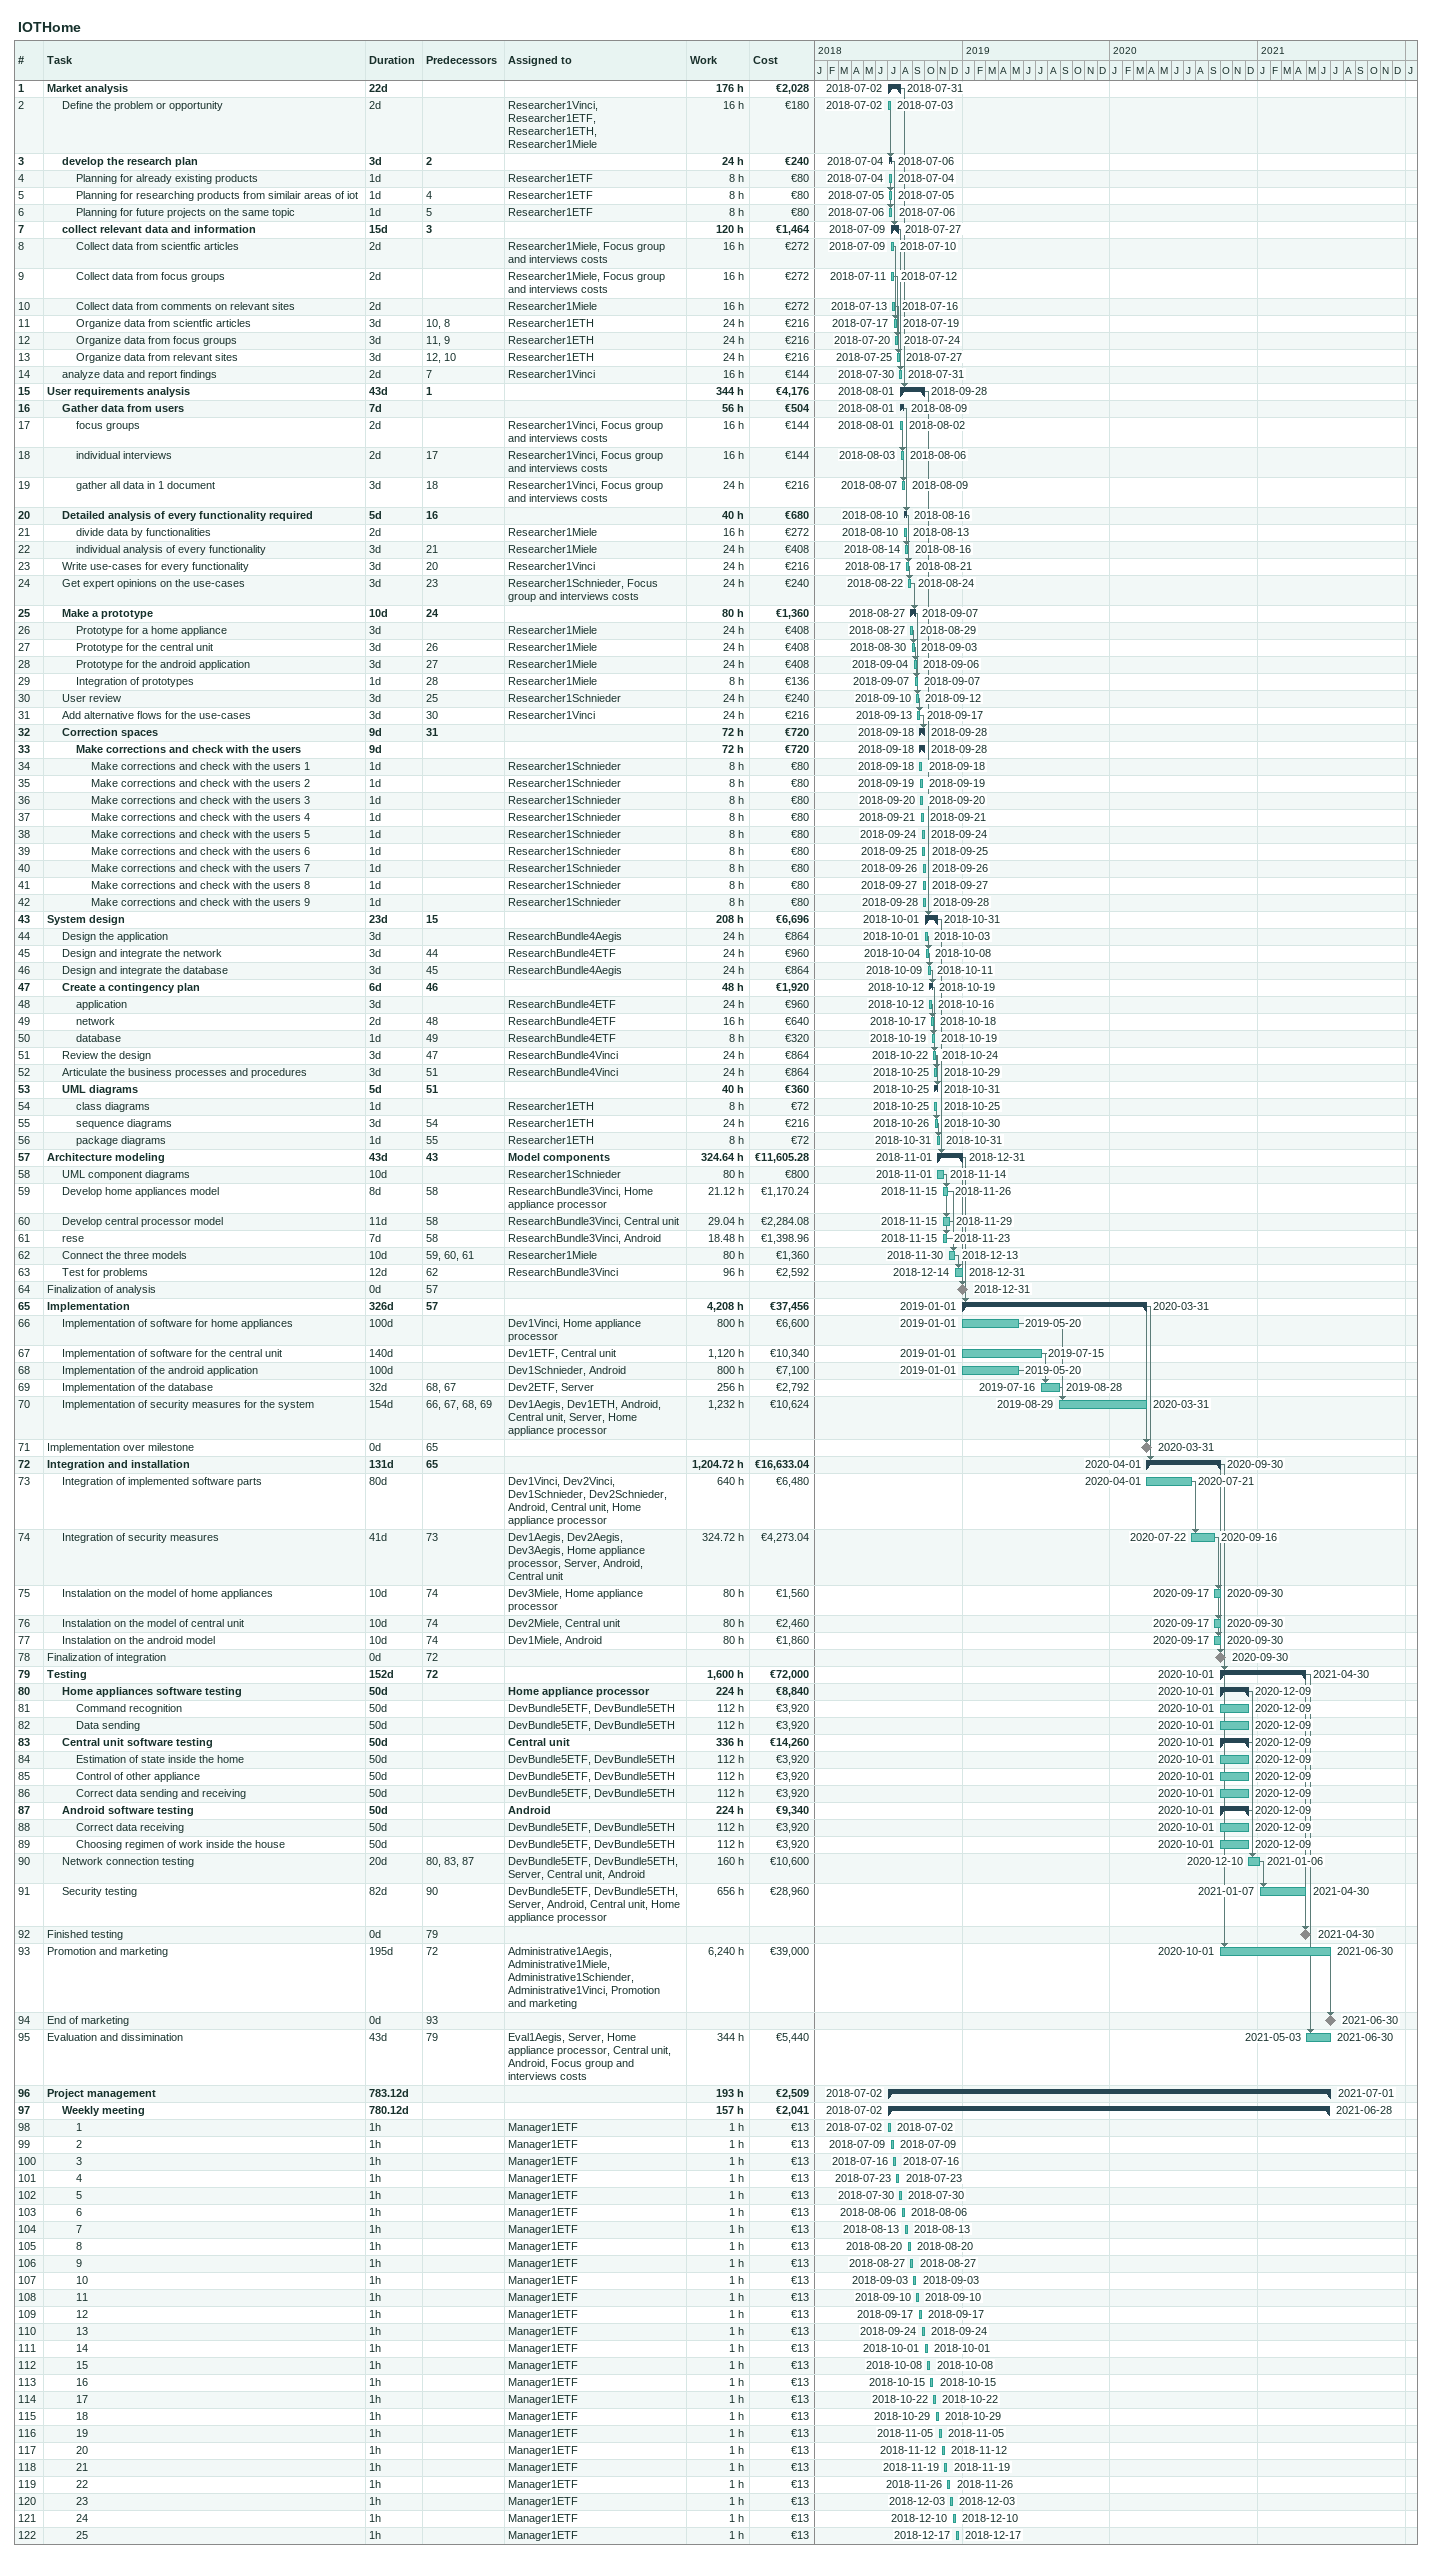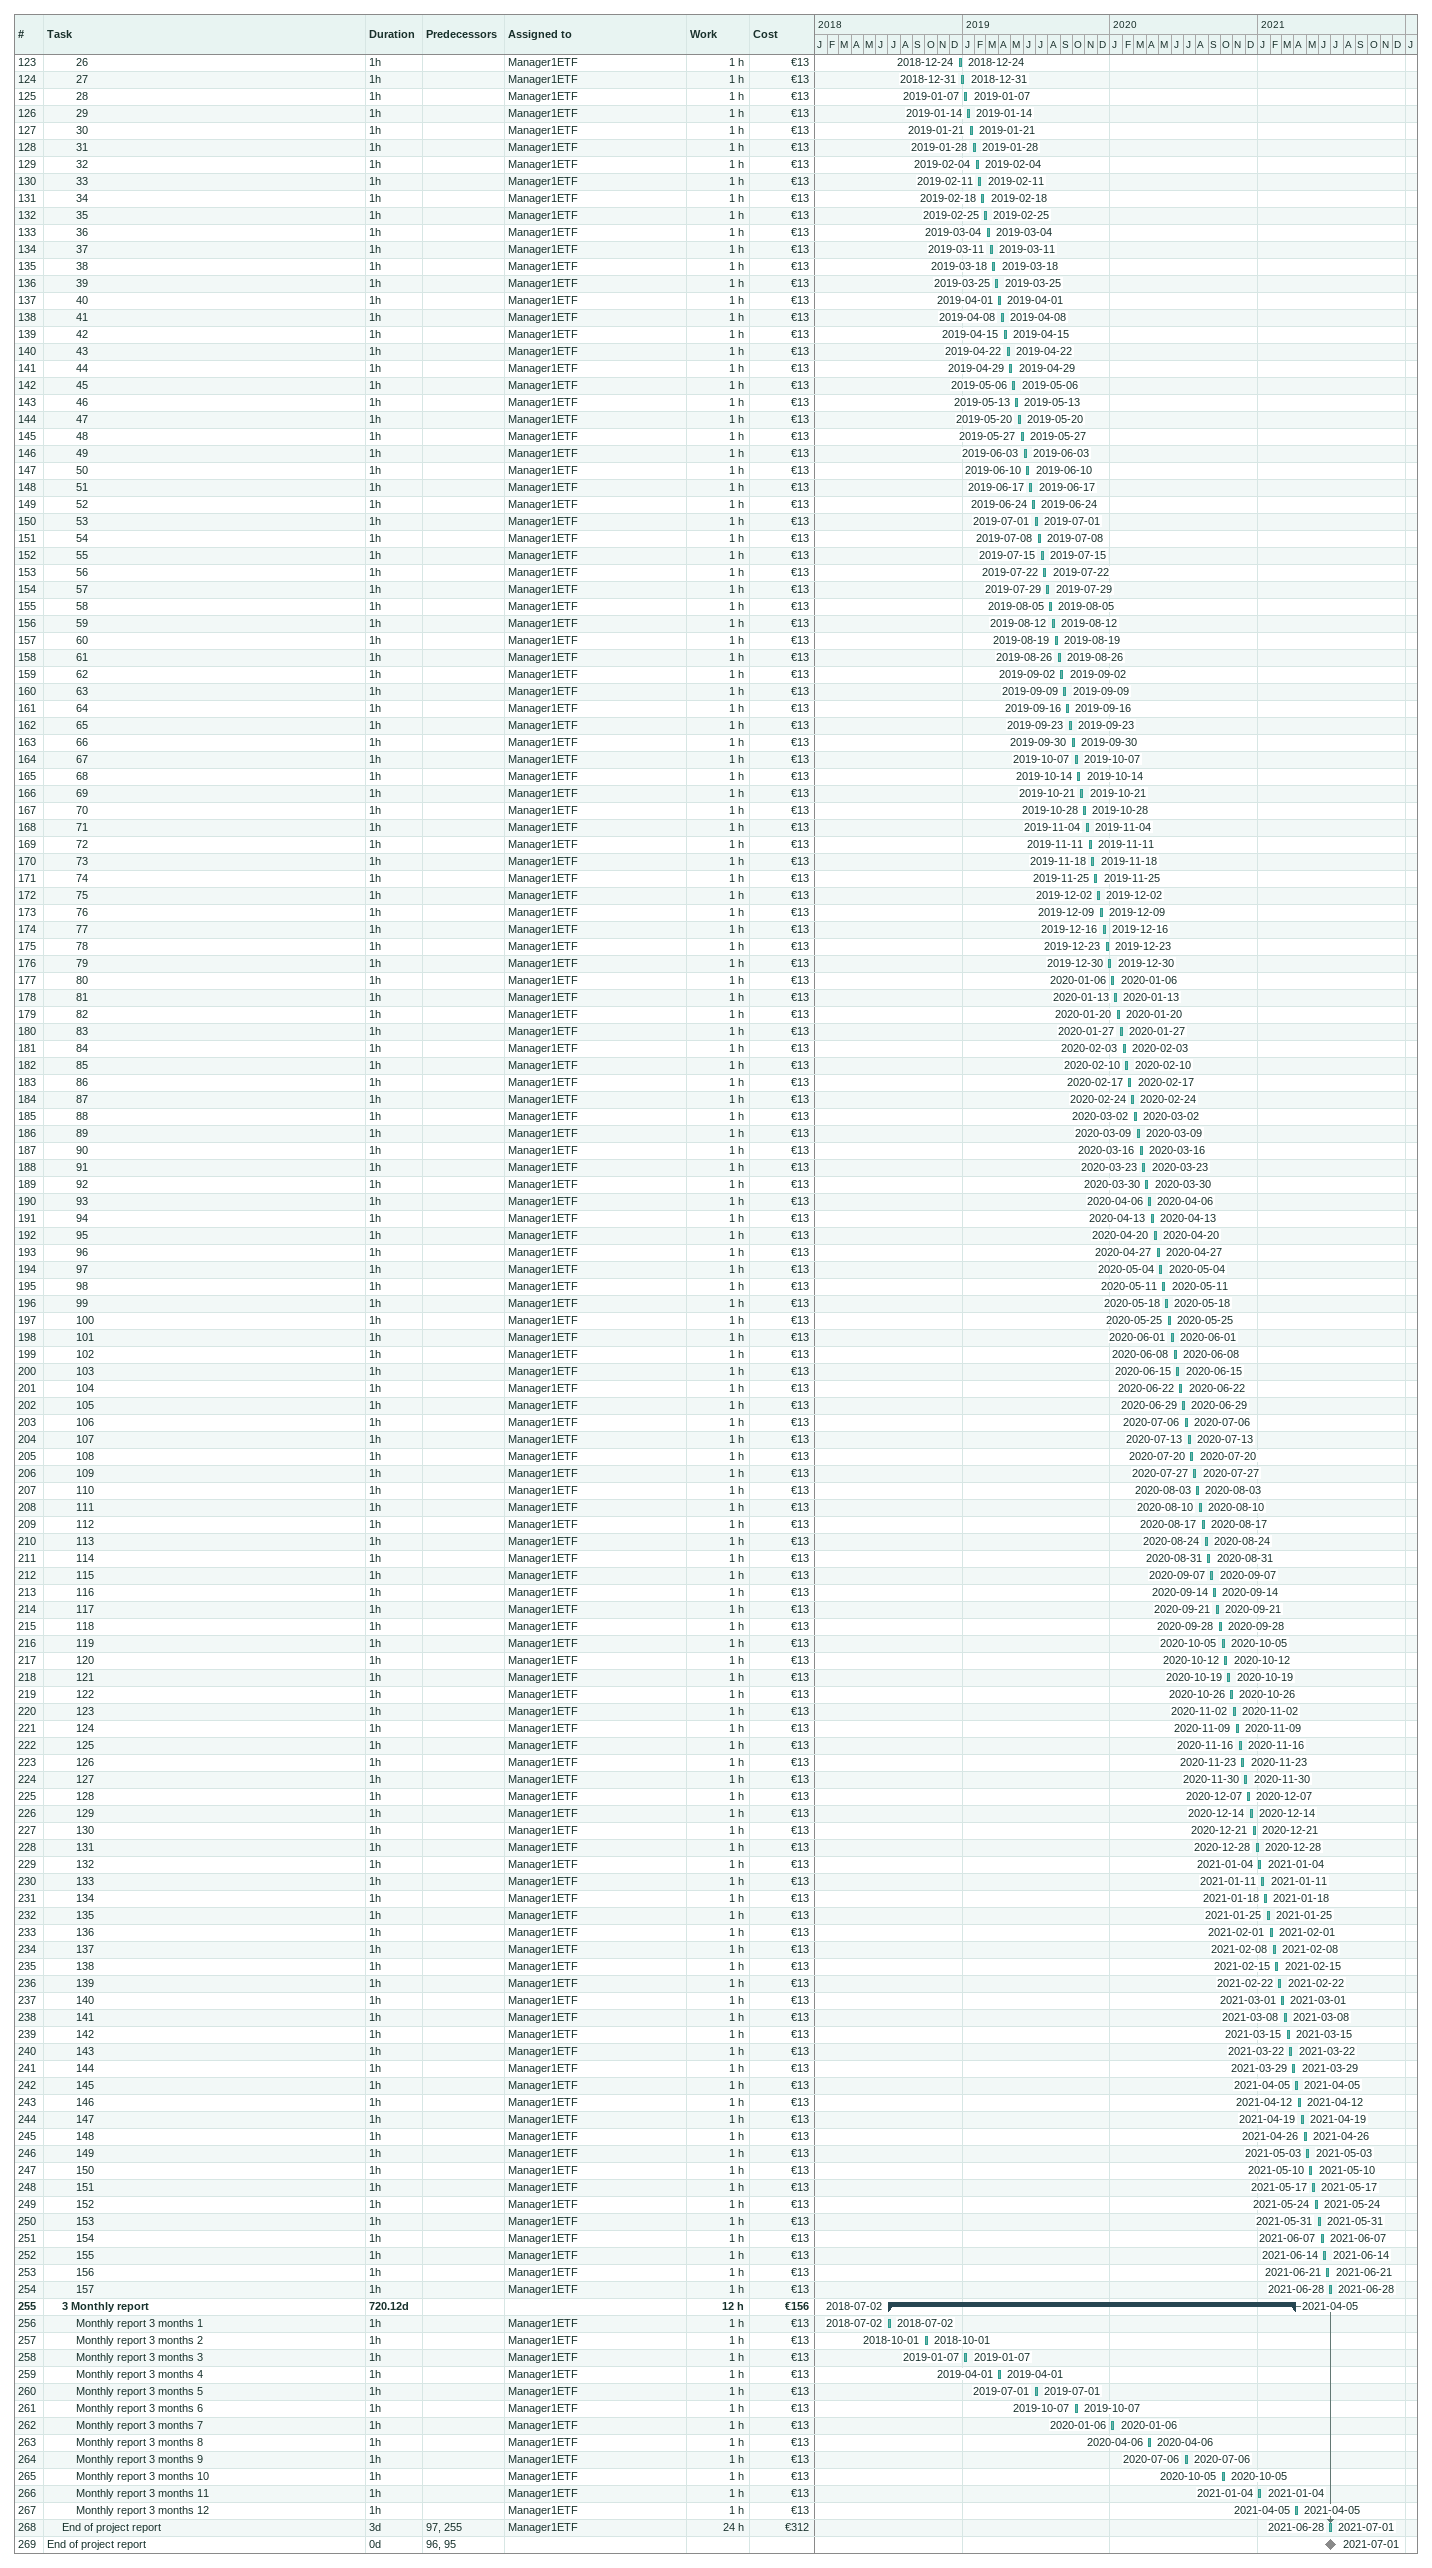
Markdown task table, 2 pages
IOTHome

| ID | Level | Task | Duration | Start | Finish | Predecessors | Resources | Work (h) | Cost (€) |
|---|---|---|---|---|---|---|---|---|---|
| 1 | 1 | **Market analysis** | 22d | 2018-07-02 | 2018-07-31 |  |  | 176 | 2028 |
| 2 | 2 | Define the problem or opportunity | 2d | 2018-07-02 | 2018-07-03 |  | Researcher1Vinci, Researcher1ETF, Researcher1ETH, Researcher1Miele | 16 | 180 |
| 3 | 2 | **develop the research plan** | 3d | 2018-07-04 | 2018-07-06 | 2 |  | 24 | 240 |
| 4 | 3 | Planning for already existing products | 1d | 2018-07-04 | 2018-07-04 |  | Researcher1ETF | 8 | 80 |
| 5 | 3 | Planning for researching products from similair areas of iot | 1d | 2018-07-05 | 2018-07-05 | 4 | Researcher1ETF | 8 | 80 |
| 6 | 3 | Planning for future projects on the same topic | 1d | 2018-07-06 | 2018-07-06 | 5 | Researcher1ETF | 8 | 80 |
| 7 | 2 | **collect relevant data and information** | 15d | 2018-07-09 | 2018-07-27 | 3 |  | 120 | 1464 |
| 8 | 3 | Collect data from scientfic articles | 2d | 2018-07-09 | 2018-07-10 |  | Researcher1Miele, Focus group and interviews costs | 16 | 272 |
| 9 | 3 | Collect data from focus groups | 2d | 2018-07-11 | 2018-07-12 |  | Researcher1Miele, Focus group and interviews costs | 16 | 272 |
| 10 | 3 | Collect data from comments on relevant sites | 2d | 2018-07-13 | 2018-07-16 |  | Researcher1Miele | 16 | 272 |
| 11 | 3 | Organize data from scientfic articles | 3d | 2018-07-17 | 2018-07-19 | 10, 8 | Researcher1ETH | 24 | 216 |
| 12 | 3 | Organize data from focus groups | 3d | 2018-07-20 | 2018-07-24 | 11, 9 | Researcher1ETH | 24 | 216 |
| 13 | 3 | Organize data from relevant sites | 3d | 2018-07-25 | 2018-07-27 | 12, 10 | Researcher1ETH | 24 | 216 |
| 14 | 2 | analyze data and report findings | 2d | 2018-07-30 | 2018-07-31 | 7 | Researcher1Vinci | 16 | 144 |
| 15 | 1 | **User requirements analysis** | 43d | 2018-08-01 | 2018-09-28 | 1 |  | 344 | 4176 |
| 16 | 2 | **Gather data from users** | 7d | 2018-08-01 | 2018-08-09 |  |  | 56 | 504 |
| 17 | 3 | focus groups | 2d | 2018-08-01 | 2018-08-02 |  | Researcher1Vinci, Focus group and interviews costs | 16 | 144 |
| 18 | 3 | individual interviews | 2d | 2018-08-03 | 2018-08-06 | 17 | Researcher1Vinci, Focus group and interviews costs | 16 | 144 |
| 19 | 3 | gather all data in 1 document | 3d | 2018-08-07 | 2018-08-09 | 18 | Researcher1Vinci, Focus group and interviews costs | 24 | 216 |
| 20 | 2 | **Detailed analysis of every functionality required** | 5d | 2018-08-10 | 2018-08-16 | 16 |  | 40 | 680 |
| 21 | 3 | divide data by functionalities | 2d | 2018-08-10 | 2018-08-13 |  | Researcher1Miele | 16 | 272 |
| 22 | 3 | individual analysis of every functionality | 3d | 2018-08-14 | 2018-08-16 | 21 | Researcher1Miele | 24 | 408 |
| 23 | 2 | Write use-cases for every functionality | 3d | 2018-08-17 | 2018-08-21 | 20 | Researcher1Vinci | 24 | 216 |
| 24 | 2 | Get expert opinions on the use-cases | 3d | 2018-08-22 | 2018-08-24 | 23 | Researcher1Schnieder, Focus group and interviews costs | 24 | 240 |
| 25 | 2 | **Make a prototype** | 10d | 2018-08-27 | 2018-09-07 | 24 |  | 80 | 1360 |
| 26 | 3 | Prototype for a home appliance | 3d | 2018-08-27 | 2018-08-29 |  | Researcher1Miele | 24 | 408 |
| 27 | 3 | Prototype for the central unit | 3d | 2018-08-30 | 2018-09-03 | 26 | Researcher1Miele | 24 | 408 |
| 28 | 3 | Prototype for the android application | 3d | 2018-09-04 | 2018-09-06 | 27 | Researcher1Miele | 24 | 408 |
| 29 | 3 | Integration of prototypes | 1d | 2018-09-07 | 2018-09-07 | 28 | Researcher1Miele | 8 | 136 |
| 30 | 2 | User review | 3d | 2018-09-10 | 2018-09-12 | 25 | Researcher1Schnieder | 24 | 240 |
| 31 | 2 | Add alternative flows for the use-cases | 3d | 2018-09-13 | 2018-09-17 | 30 | Researcher1Vinci | 24 | 216 |
| 32 | 2 | **Correction spaces** | 9d | 2018-09-18 | 2018-09-28 | 31 |  | 72 | 720 |
| 33 | 3 | **Make corrections and check with the users** | 9d | 2018-09-18 | 2018-09-28 |  |  | 72 | 720 |
| 34 | 4 | Make corrections and check with the users 1 | 1d | 2018-09-18 | 2018-09-18 |  | Researcher1Schnieder | 8 | 80 |
| 35 | 4 | Make corrections and check with the users 2 | 1d | 2018-09-19 | 2018-09-19 |  | Researcher1Schnieder | 8 | 80 |
| 36 | 4 | Make corrections and check with the users 3 | 1d | 2018-09-20 | 2018-09-20 |  | Researcher1Schnieder | 8 | 80 |
| 37 | 4 | Make corrections and check with the users 4 | 1d | 2018-09-21 | 2018-09-21 |  | Researcher1Schnieder | 8 | 80 |
| 38 | 4 | Make corrections and check with the users 5 | 1d | 2018-09-24 | 2018-09-24 |  | Researcher1Schnieder | 8 | 80 |
| 39 | 4 | Make corrections and check with the users 6 | 1d | 2018-09-25 | 2018-09-25 |  | Researcher1Schnieder | 8 | 80 |
| 40 | 4 | Make corrections and check with the users 7 | 1d | 2018-09-26 | 2018-09-26 |  | Researcher1Schnieder | 8 | 80 |
| 41 | 4 | Make corrections and check with the users 8 | 1d | 2018-09-27 | 2018-09-27 |  | Researcher1Schnieder | 8 | 80 |
| 42 | 4 | Make corrections and check with the users 9 | 1d | 2018-09-28 | 2018-09-28 |  | Researcher1Schnieder | 8 | 80 |
| 43 | 1 | **System design** | 23d | 2018-10-01 | 2018-10-31 | 15 |  | 208 | 6696 |
| 44 | 2 | Design the application | 3d | 2018-10-01 | 2018-10-03 |  | ResearchBundle4Aegis | 24 | 864 |
| 45 | 2 | Design and integrate the network | 3d | 2018-10-04 | 2018-10-08 | 44 | ResearchBundle4ETF | 24 | 960 |
| 46 | 2 | Design and integrate the database | 3d | 2018-10-09 | 2018-10-11 | 45 | ResearchBundle4Aegis | 24 | 864 |
| 47 | 2 | **Create a contingency plan** | 6d | 2018-10-12 | 2018-10-19 | 46 |  | 48 | 1920 |
| 48 | 3 | application | 3d | 2018-10-12 | 2018-10-16 |  | ResearchBundle4ETF | 24 | 960 |
| 49 | 3 | network | 2d | 2018-10-17 | 2018-10-18 | 48 | ResearchBundle4ETF | 16 | 640 |
| 50 | 3 | database | 1d | 2018-10-19 | 2018-10-19 | 49 | ResearchBundle4ETF | 8 | 320 |
| 51 | 2 | Review the design | 3d | 2018-10-22 | 2018-10-24 | 47 | ResearchBundle4Vinci | 24 | 864 |
| 52 | 2 | Articulate the business processes and procedures | 3d | 2018-10-25 | 2018-10-29 | 51 | ResearchBundle4Vinci | 24 | 864 |
| 53 | 2 | **UML diagrams** | 5d | 2018-10-25 | 2018-10-31 | 51 |  | 40 | 360 |
| 54 | 3 | class diagrams | 1d | 2018-10-25 | 2018-10-25 |  | Researcher1ETH | 8 | 72 |
| 55 | 3 | sequence diagrams | 3d | 2018-10-26 | 2018-10-30 | 54 | Researcher1ETH | 24 | 216 |
| 56 | 3 | package diagrams | 1d | 2018-10-31 | 2018-10-31 | 55 | Researcher1ETH | 8 | 72 |
| 57 | 1 | **Architecture modeling** | 43d | 2018-11-01 | 2018-12-31 | 43 | Model components | 324.64 | 11605.28 |
| 58 | 2 | UML component diagrams | 10d | 2018-11-01 | 2018-11-14 |  | Researcher1Schnieder | 80 | 800 |
| 59 | 2 | Develop home appliances model | 8d | 2018-11-15 | 2018-11-26 | 58 | ResearchBundle3Vinci, Home appliance processor | 21.12 | 1170.24 |
| 60 | 2 | Develop central processor model | 11d | 2018-11-15 | 2018-11-29 | 58 | ResearchBundle3Vinci, Central unit | 29.04 | 2284.08 |
| 61 | 2 | rese | 7d | 2018-11-15 | 2018-11-23 | 58 | ResearchBundle3Vinci, Android | 18.48 | 1398.96 |
| 62 | 2 | Connect the three models | 10d | 2018-11-30 | 2018-12-13 | 59, 60, 61 | Researcher1Miele | 80 | 1360 |
| 63 | 2 | Test for problems | 12d | 2018-12-14 | 2018-12-31 | 62 | ResearchBundle3Vinci | 96 | 2592 |
| 64 | 1 | Finalization of analysis | 0d | 2018-12-31 | 2018-12-31 | 57 |  |  |  |
| 65 | 1 | **Implementation** | 326d | 2019-01-01 | 2020-03-31 | 57 |  | 4208 | 37456 |
| 66 | 2 | Implementation of software for home appliances | 100d | 2019-01-01 | 2019-05-20 |  | Dev1Vinci, Home appliance processor | 800 | 6600 |
| 67 | 2 | Implementation of software for the central unit | 140d | 2019-01-01 | 2019-07-15 |  | Dev1ETF, Central unit | 1120 | 10340 |
| 68 | 2 | Implementation of the android application | 100d | 2019-01-01 | 2019-05-20 |  | Dev1Schnieder, Android | 800 | 7100 |
| 69 | 2 | Implementation of the database | 32d | 2019-07-16 | 2019-08-28 | 68, 67 | Dev2ETF, Server | 256 | 2792 |
| 70 | 2 | Implementation of security measures for the system | 154d | 2019-08-29 | 2020-03-31 | 66, 67, 68, 69 | Dev1Aegis, Dev1ETH, Android, Central unit, Server, Home appliance processor | 1232 | 10624 |
| 71 | 1 | Implementation over milestone | 0d | 2020-03-31 | 2020-03-31 | 65 |  |  |  |
| 72 | 1 | **Integration and installation** | 131d | 2020-04-01 | 2020-09-30 | 65 |  | 1204.72 | 16633.04 |
| 73 | 2 | Integration of implemented software parts | 80d | 2020-04-01 | 2020-07-21 |  | Dev1Vinci, Dev2Vinci, Dev1Schnieder, Dev2Schnieder, Android, Central unit, Home appliance processor | 640 | 6480 |
| 74 | 2 | Integration of security measures | 41d | 2020-07-22 | 2020-09-16 | 73 | Dev1Aegis, Dev2Aegis, Dev3Aegis, Home appliance processor, Server, Android, Central unit | 324.72 | 4273.04 |
| 75 | 2 | Instalation on the model of home appliances | 10d | 2020-09-17 | 2020-09-30 | 74 | Dev3Miele, Home appliance processor | 80 | 1560 |
| 76 | 2 | Instalation on the model of central unit | 10d | 2020-09-17 | 2020-09-30 | 74 | Dev2Miele, Central unit | 80 | 2460 |
| 77 | 2 | Instalation on the android model | 10d | 2020-09-17 | 2020-09-30 | 74 | Dev1Miele, Android | 80 | 1860 |
| 78 | 1 | Finalization of integration | 0d | 2020-09-30 | 2020-09-30 | 72 |  |  |  |
| 79 | 1 | **Testing** | 152d | 2020-10-01 | 2021-04-30 | 72 |  | 1600 | 72000 |
| 80 | 2 | **Home appliances software testing** | 50d | 2020-10-01 | 2020-12-09 |  | Home appliance processor | 224 | 8840 |
| 81 | 3 | Command recognition | 50d | 2020-10-01 | 2020-12-09 |  | DevBundle5ETF, DevBundle5ETH | 112 | 3920 |
| 82 | 3 | Data sending | 50d | 2020-10-01 | 2020-12-09 |  | DevBundle5ETF, DevBundle5ETH | 112 | 3920 |
| 83 | 2 | **Central unit software testing** | 50d | 2020-10-01 | 2020-12-09 |  | Central unit | 336 | 14260 |
| 84 | 3 | Estimation of state inside the home | 50d | 2020-10-01 | 2020-12-09 |  | DevBundle5ETF, DevBundle5ETH | 112 | 3920 |
| 85 | 3 | Control of other appliance | 50d | 2020-10-01 | 2020-12-09 |  | DevBundle5ETF, DevBundle5ETH | 112 | 3920 |
| 86 | 3 | Correct data sending and receiving | 50d | 2020-10-01 | 2020-12-09 |  | DevBundle5ETF, DevBundle5ETH | 112 | 3920 |
| 87 | 2 | **Android software testing** | 50d | 2020-10-01 | 2020-12-09 |  | Android | 224 | 9340 |
| 88 | 3 | Correct data receiving | 50d | 2020-10-01 | 2020-12-09 |  | DevBundle5ETF, DevBundle5ETH | 112 | 3920 |
| 89 | 3 | Choosing regimen of work inside the house | 50d | 2020-10-01 | 2020-12-09 |  | DevBundle5ETF, DevBundle5ETH | 112 | 3920 |
| 90 | 2 | Network connection testing | 20d | 2020-12-10 | 2021-01-06 | 80, 83, 87 | DevBundle5ETF, DevBundle5ETH, Server, Central unit, Android | 160 | 10600 |
| 91 | 2 | Security testing | 82d | 2021-01-07 | 2021-04-30 | 90 | DevBundle5ETF, DevBundle5ETH, Server, Android, Central unit, Home appliance processor | 656 | 28960 |
| 92 | 1 | Finished testing | 0d | 2021-04-30 | 2021-04-30 | 79 |  |  |  |
| 93 | 1 | Promotion and marketing | 195d | 2020-10-01 | 2021-06-30 | 72 | Administrative1Aegis, Administrative1Miele, Administrative1Schiender, Administrative1Vinci, Promotion and marketing | 6240 | 39000 |
| 94 | 1 | End of marketing | 0d | 2021-06-30 | 2021-06-30 | 93 |  |  |  |
| 95 | 1 | Evaluation and dissimination | 43d | 2021-05-03 | 2021-06-30 | 79 | Eval1Aegis, Server, Home appliance processor, Central unit, Android, Focus group and interviews costs | 344 | 5440 |
| 96 | 1 | **Project management** | 783.12d | 2018-07-02 | 2021-07-01 |  |  | 193 | 2509 |
| 97 | 2 | **Weekly meeting** | 780.12d | 2018-07-02 | 2021-06-28 |  |  | 157 | 2041 |
| 98 | 3 | 1 | 1h | 2018-07-02 | 2018-07-02 |  | Manager1ETF | 1 | 13 |
| 99 | 3 | 2 | 1h | 2018-07-09 | 2018-07-09 |  | Manager1ETF | 1 | 13 |
| 100 | 3 | 3 | 1h | 2018-07-16 | 2018-07-16 |  | Manager1ETF | 1 | 13 |
| 101 | 3 | 4 | 1h | 2018-07-23 | 2018-07-23 |  | Manager1ETF | 1 | 13 |
| 102 | 3 | 5 | 1h | 2018-07-30 | 2018-07-30 |  | Manager1ETF | 1 | 13 |
| 103 | 3 | 6 | 1h | 2018-08-06 | 2018-08-06 |  | Manager1ETF | 1 | 13 |
| 104 | 3 | 7 | 1h | 2018-08-13 | 2018-08-13 |  | Manager1ETF | 1 | 13 |
| 105 | 3 | 8 | 1h | 2018-08-20 | 2018-08-20 |  | Manager1ETF | 1 | 13 |
| 106 | 3 | 9 | 1h | 2018-08-27 | 2018-08-27 |  | Manager1ETF | 1 | 13 |
| 107 | 3 | 10 | 1h | 2018-09-03 | 2018-09-03 |  | Manager1ETF | 1 | 13 |
| 108 | 3 | 11 | 1h | 2018-09-10 | 2018-09-10 |  | Manager1ETF | 1 | 13 |
| 109 | 3 | 12 | 1h | 2018-09-17 | 2018-09-17 |  | Manager1ETF | 1 | 13 |
| 110 | 3 | 13 | 1h | 2018-09-24 | 2018-09-24 |  | Manager1ETF | 1 | 13 |
| 111 | 3 | 14 | 1h | 2018-10-01 | 2018-10-01 |  | Manager1ETF | 1 | 13 |
| 112 | 3 | 15 | 1h | 2018-10-08 | 2018-10-08 |  | Manager1ETF | 1 | 13 |
| 113 | 3 | 16 | 1h | 2018-10-15 | 2018-10-15 |  | Manager1ETF | 1 | 13 |
| 114 | 3 | 17 | 1h | 2018-10-22 | 2018-10-22 |  | Manager1ETF | 1 | 13 |
| 115 | 3 | 18 | 1h | 2018-10-29 | 2018-10-29 |  | Manager1ETF | 1 | 13 |
| 116 | 3 | 19 | 1h | 2018-11-05 | 2018-11-05 |  | Manager1ETF | 1 | 13 |
| 117 | 3 | 20 | 1h | 2018-11-12 | 2018-11-12 |  | Manager1ETF | 1 | 13 |
| 118 | 3 | 21 | 1h | 2018-11-19 | 2018-11-19 |  | Manager1ETF | 1 | 13 |
| 119 | 3 | 22 | 1h | 2018-11-26 | 2018-11-26 |  | Manager1ETF | 1 | 13 |
| 120 | 3 | 23 | 1h | 2018-12-03 | 2018-12-03 |  | Manager1ETF | 1 | 13 |
| 121 | 3 | 24 | 1h | 2018-12-10 | 2018-12-10 |  | Manager1ETF | 1 | 13 |
| 122 | 3 | 25 | 1h | 2018-12-17 | 2018-12-17 |  | Manager1ETF | 1 | 13 |
| 123 | 3 | 26 | 1h | 2018-12-24 | 2018-12-24 |  | Manager1ETF | 1 | 13 |
| 124 | 3 | 27 | 1h | 2018-12-31 | 2018-12-31 |  | Manager1ETF | 1 | 13 |
| 125 | 3 | 28 | 1h | 2019-01-07 | 2019-01-07 |  | Manager1ETF | 1 | 13 |
| 126 | 3 | 29 | 1h | 2019-01-14 | 2019-01-14 |  | Manager1ETF | 1 | 13 |
| 127 | 3 | 30 | 1h | 2019-01-21 | 2019-01-21 |  | Manager1ETF | 1 | 13 |
| 128 | 3 | 31 | 1h | 2019-01-28 | 2019-01-28 |  | Manager1ETF | 1 | 13 |
| 129 | 3 | 32 | 1h | 2019-02-04 | 2019-02-04 |  | Manager1ETF | 1 | 13 |
| 130 | 3 | 33 | 1h | 2019-02-11 | 2019-02-11 |  | Manager1ETF | 1 | 13 |
| 131 | 3 | 34 | 1h | 2019-02-18 | 2019-02-18 |  | Manager1ETF | 1 | 13 |
| 132 | 3 | 35 | 1h | 2019-02-25 | 2019-02-25 |  | Manager1ETF | 1 | 13 |
| 133 | 3 | 36 | 1h | 2019-03-04 | 2019-03-04 |  | Manager1ETF | 1 | 13 |
| 134 | 3 | 37 | 1h | 2019-03-11 | 2019-03-11 |  | Manager1ETF | 1 | 13 |
| 135 | 3 | 38 | 1h | 2019-03-18 | 2019-03-18 |  | Manager1ETF | 1 | 13 |
| 136 | 3 | 39 | 1h | 2019-03-25 | 2019-03-25 |  | Manager1ETF | 1 | 13 |
| 137 | 3 | 40 | 1h | 2019-04-01 | 2019-04-01 |  | Manager1ETF | 1 | 13 |
| 138 | 3 | 41 | 1h | 2019-04-08 | 2019-04-08 |  | Manager1ETF | 1 | 13 |
| 139 | 3 | 42 | 1h | 2019-04-15 | 2019-04-15 |  | Manager1ETF | 1 | 13 |
| 140 | 3 | 43 | 1h | 2019-04-22 | 2019-04-22 |  | Manager1ETF | 1 | 13 |
| 141 | 3 | 44 | 1h | 2019-04-29 | 2019-04-29 |  | Manager1ETF | 1 | 13 |
| 142 | 3 | 45 | 1h | 2019-05-06 | 2019-05-06 |  | Manager1ETF | 1 | 13 |
| 143 | 3 | 46 | 1h | 2019-05-13 | 2019-05-13 |  | Manager1ETF | 1 | 13 |
| 144 | 3 | 47 | 1h | 2019-05-20 | 2019-05-20 |  | Manager1ETF | 1 | 13 |
| 145 | 3 | 48 | 1h | 2019-05-27 | 2019-05-27 |  | Manager1ETF | 1 | 13 |
| 146 | 3 | 49 | 1h | 2019-06-03 | 2019-06-03 |  | Manager1ETF | 1 | 13 |
| 147 | 3 | 50 | 1h | 2019-06-10 | 2019-06-10 |  | Manager1ETF | 1 | 13 |
| 148 | 3 | 51 | 1h | 2019-06-17 | 2019-06-17 |  | Manager1ETF | 1 | 13 |
| 149 | 3 | 52 | 1h | 2019-06-24 | 2019-06-24 |  | Manager1ETF | 1 | 13 |
| 150 | 3 | 53 | 1h | 2019-07-01 | 2019-07-01 |  | Manager1ETF | 1 | 13 |
| 151 | 3 | 54 | 1h | 2019-07-08 | 2019-07-08 |  | Manager1ETF | 1 | 13 |
| 152 | 3 | 55 | 1h | 2019-07-15 | 2019-07-15 |  | Manager1ETF | 1 | 13 |
| 153 | 3 | 56 | 1h | 2019-07-22 | 2019-07-22 |  | Manager1ETF | 1 | 13 |
| 154 | 3 | 57 | 1h | 2019-07-29 | 2019-07-29 |  | Manager1ETF | 1 | 13 |
| 155 | 3 | 58 | 1h | 2019-08-05 | 2019-08-05 |  | Manager1ETF | 1 | 13 |
| 156 | 3 | 59 | 1h | 2019-08-12 | 2019-08-12 |  | Manager1ETF | 1 | 13 |
| 157 | 3 | 60 | 1h | 2019-08-19 | 2019-08-19 |  | Manager1ETF | 1 | 13 |
| 158 | 3 | 61 | 1h | 2019-08-26 | 2019-08-26 |  | Manager1ETF | 1 | 13 |
| 159 | 3 | 62 | 1h | 2019-09-02 | 2019-09-02 |  | Manager1ETF | 1 | 13 |
| 160 | 3 | 63 | 1h | 2019-09-09 | 2019-09-09 |  | Manager1ETF | 1 | 13 |
| 161 | 3 | 64 | 1h | 2019-09-16 | 2019-09-16 |  | Manager1ETF | 1 | 13 |
| 162 | 3 | 65 | 1h | 2019-09-23 | 2019-09-23 |  | Manager1ETF | 1 | 13 |
| 163 | 3 | 66 | 1h | 2019-09-30 | 2019-09-30 |  | Manager1ETF | 1 | 13 |
| 164 | 3 | 67 | 1h | 2019-10-07 | 2019-10-07 |  | Manager1ETF | 1 | 13 |
| 165 | 3 | 68 | 1h | 2019-10-14 | 2019-10-14 |  | Manager1ETF | 1 | 13 |
| 166 | 3 | 69 | 1h | 2019-10-21 | 2019-10-21 |  | Manager1ETF | 1 | 13 |
| 167 | 3 | 70 | 1h | 2019-10-28 | 2019-10-28 |  | Manager1ETF | 1 | 13 |
| 168 | 3 | 71 | 1h | 2019-11-04 | 2019-11-04 |  | Manager1ETF | 1 | 13 |
| 169 | 3 | 72 | 1h | 2019-11-11 | 2019-11-11 |  | Manager1ETF | 1 | 13 |
| 170 | 3 | 73 | 1h | 2019-11-18 | 2019-11-18 |  | Manager1ETF | 1 | 13 |
| 171 | 3 | 74 | 1h | 2019-11-25 | 2019-11-25 |  | Manager1ETF | 1 | 13 |
| 172 | 3 | 75 | 1h | 2019-12-02 | 2019-12-02 |  | Manager1ETF | 1 | 13 |
| 173 | 3 | 76 | 1h | 2019-12-09 | 2019-12-09 |  | Manager1ETF | 1 | 13 |
| 174 | 3 | 77 | 1h | 2019-12-16 | 2019-12-16 |  | Manager1ETF | 1 | 13 |
| 175 | 3 | 78 | 1h | 2019-12-23 | 2019-12-23 |  | Manager1ETF | 1 | 13 |
| 176 | 3 | 79 | 1h | 2019-12-30 | 2019-12-30 |  | Manager1ETF | 1 | 13 |
| 177 | 3 | 80 | 1h | 2020-01-06 | 2020-01-06 |  | Manager1ETF | 1 | 13 |
| 178 | 3 | 81 | 1h | 2020-01-13 | 2020-01-13 |  | Manager1ETF | 1 | 13 |
| 179 | 3 | 82 | 1h | 2020-01-20 | 2020-01-20 |  | Manager1ETF | 1 | 13 |
| 180 | 3 | 83 | 1h | 2020-01-27 | 2020-01-27 |  | Manager1ETF | 1 | 13 |
| 181 | 3 | 84 | 1h | 2020-02-03 | 2020-02-03 |  | Manager1ETF | 1 | 13 |
| 182 | 3 | 85 | 1h | 2020-02-10 | 2020-02-10 |  | Manager1ETF | 1 | 13 |
| 183 | 3 | 86 | 1h | 2020-02-17 | 2020-02-17 |  | Manager1ETF | 1 | 13 |
| 184 | 3 | 87 | 1h | 2020-02-24 | 2020-02-24 |  | Manager1ETF | 1 | 13 |
| 185 | 3 | 88 | 1h | 2020-03-02 | 2020-03-02 |  | Manager1ETF | 1 | 13 |
| 186 | 3 | 89 | 1h | 2020-03-09 | 2020-03-09 |  | Manager1ETF | 1 | 13 |
| 187 | 3 | 90 | 1h | 2020-03-16 | 2020-03-16 |  | Manager1ETF | 1 | 13 |
| 188 | 3 | 91 | 1h | 2020-03-23 | 2020-03-23 |  | Manager1ETF | 1 | 13 |
| 189 | 3 | 92 | 1h | 2020-03-30 | 2020-03-30 |  | Manager1ETF | 1 | 13 |
| 190 | 3 | 93 | 1h | 2020-04-06 | 2020-04-06 |  | Manager1ETF | 1 | 13 |
| 191 | 3 | 94 | 1h | 2020-04-13 | 2020-04-13 |  | Manager1ETF | 1 | 13 |
| 192 | 3 | 95 | 1h | 2020-04-20 | 2020-04-20 |  | Manager1ETF | 1 | 13 |
| 193 | 3 | 96 | 1h | 2020-04-27 | 2020-04-27 |  | Manager1ETF | 1 | 13 |
| 194 | 3 | 97 | 1h | 2020-05-04 | 2020-05-04 |  | Manager1ETF | 1 | 13 |
| 195 | 3 | 98 | 1h | 2020-05-11 | 2020-05-11 |  | Manager1ETF | 1 | 13 |
| 196 | 3 | 99 | 1h | 2020-05-18 | 2020-05-18 |  | Manager1ETF | 1 | 13 |
| 197 | 3 | 100 | 1h | 2020-05-25 | 2020-05-25 |  | Manager1ETF | 1 | 13 |
| 198 | 3 | 101 | 1h | 2020-06-01 | 2020-06-01 |  | Manager1ETF | 1 | 13 |
| 199 | 3 | 102 | 1h | 2020-06-08 | 2020-06-08 |  | Manager1ETF | 1 | 13 |
| 200 | 3 | 103 | 1h | 2020-06-15 | 2020-06-15 |  | Manager1ETF | 1 | 13 |
| 201 | 3 | 104 | 1h | 2020-06-22 | 2020-06-22 |  | Manager1ETF | 1 | 13 |
| 202 | 3 | 105 | 1h | 2020-06-29 | 2020-06-29 |  | Manager1ETF | 1 | 13 |
| 203 | 3 | 106 | 1h | 2020-07-06 | 2020-07-06 |  | Manager1ETF | 1 | 13 |
| 204 | 3 | 107 | 1h | 2020-07-13 | 2020-07-13 |  | Manager1ETF | 1 | 13 |
| 205 | 3 | 108 | 1h | 2020-07-20 | 2020-07-20 |  | Manager1ETF | 1 | 13 |
| 206 | 3 | 109 | 1h | 2020-07-27 | 2020-07-27 |  | Manager1ETF | 1 | 13 |
| 207 | 3 | 110 | 1h | 2020-08-03 | 2020-08-03 |  | Manager1ETF | 1 | 13 |
| 208 | 3 | 111 | 1h | 2020-08-10 | 2020-08-10 |  | Manager1ETF | 1 | 13 |
| 209 | 3 | 112 | 1h | 2020-08-17 | 2020-08-17 |  | Manager1ETF | 1 | 13 |
| 210 | 3 | 113 | 1h | 2020-08-24 | 2020-08-24 |  | Manager1ETF | 1 | 13 |
| 211 | 3 | 114 | 1h | 2020-08-31 | 2020-08-31 |  | Manager1ETF | 1 | 13 |
| 212 | 3 | 115 | 1h | 2020-09-07 | 2020-09-07 |  | Manager1ETF | 1 | 13 |
| 213 | 3 | 116 | 1h | 2020-09-14 | 2020-09-14 |  | Manager1ETF | 1 | 13 |
| 214 | 3 | 117 | 1h | 2020-09-21 | 2020-09-21 |  | Manager1ETF | 1 | 13 |
| 215 | 3 | 118 | 1h | 2020-09-28 | 2020-09-28 |  | Manager1ETF | 1 | 13 |
| 216 | 3 | 119 | 1h | 2020-10-05 | 2020-10-05 |  | Manager1ETF | 1 | 13 |
| 217 | 3 | 120 | 1h | 2020-10-12 | 2020-10-12 |  | Manager1ETF | 1 | 13 |
| 218 | 3 | 121 | 1h | 2020-10-19 | 2020-10-19 |  | Manager1ETF | 1 | 13 |
| 219 | 3 | 122 | 1h | 2020-10-26 | 2020-10-26 |  | Manager1ETF | 1 | 13 |
| 220 | 3 | 123 | 1h | 2020-11-02 | 2020-11-02 |  | Manager1ETF | 1 | 13 |
| 221 | 3 | 124 | 1h | 2020-11-09 | 2020-11-09 |  | Manager1ETF | 1 | 13 |
| 222 | 3 | 125 | 1h | 2020-11-16 | 2020-11-16 |  | Manager1ETF | 1 | 13 |
| 223 | 3 | 126 | 1h | 2020-11-23 | 2020-11-23 |  | Manager1ETF | 1 | 13 |
| 224 | 3 | 127 | 1h | 2020-11-30 | 2020-11-30 |  | Manager1ETF | 1 | 13 |
| 225 | 3 | 128 | 1h | 2020-12-07 | 2020-12-07 |  | Manager1ETF | 1 | 13 |
| 226 | 3 | 129 | 1h | 2020-12-14 | 2020-12-14 |  | Manager1ETF | 1 | 13 |
| 227 | 3 | 130 | 1h | 2020-12-21 | 2020-12-21 |  | Manager1ETF | 1 | 13 |
| 228 | 3 | 131 | 1h | 2020-12-28 | 2020-12-28 |  | Manager1ETF | 1 | 13 |
| 229 | 3 | 132 | 1h | 2021-01-04 | 2021-01-04 |  | Manager1ETF | 1 | 13 |
| 230 | 3 | 133 | 1h | 2021-01-11 | 2021-01-11 |  | Manager1ETF | 1 | 13 |
| 231 | 3 | 134 | 1h | 2021-01-18 | 2021-01-18 |  | Manager1ETF | 1 | 13 |
| 232 | 3 | 135 | 1h | 2021-01-25 | 2021-01-25 |  | Manager1ETF | 1 | 13 |
| 233 | 3 | 136 | 1h | 2021-02-01 | 2021-02-01 |  | Manager1ETF | 1 | 13 |
| 234 | 3 | 137 | 1h | 2021-02-08 | 2021-02-08 |  | Manager1ETF | 1 | 13 |
| 235 | 3 | 138 | 1h | 2021-02-15 | 2021-02-15 |  | Manager1ETF | 1 | 13 |
| 236 | 3 | 139 | 1h | 2021-02-22 | 2021-02-22 |  | Manager1ETF | 1 | 13 |
| 237 | 3 | 140 | 1h | 2021-03-01 | 2021-03-01 |  | Manager1ETF | 1 | 13 |
| 238 | 3 | 141 | 1h | 2021-03-08 | 2021-03-08 |  | Manager1ETF | 1 | 13 |
| 239 | 3 | 142 | 1h | 2021-03-15 | 2021-03-15 |  | Manager1ETF | 1 | 13 |
| 240 | 3 | 143 | 1h | 2021-03-22 | 2021-03-22 |  | Manager1ETF | 1 | 13 |
| 241 | 3 | 144 | 1h | 2021-03-29 | 2021-03-29 |  | Manager1ETF | 1 | 13 |
| 242 | 3 | 145 | 1h | 2021-04-05 | 2021-04-05 |  | Manager1ETF | 1 | 13 |
| 243 | 3 | 146 | 1h | 2021-04-12 | 2021-04-12 |  | Manager1ETF | 1 | 13 |
| 244 | 3 | 147 | 1h | 2021-04-19 | 2021-04-19 |  | Manager1ETF | 1 | 13 |
| 245 | 3 | 148 | 1h | 2021-04-26 | 2021-04-26 |  | Manager1ETF | 1 | 13 |
| 246 | 3 | 149 | 1h | 2021-05-03 | 2021-05-03 |  | Manager1ETF | 1 | 13 |
| 247 | 3 | 150 | 1h | 2021-05-10 | 2021-05-10 |  | Manager1ETF | 1 | 13 |
| 248 | 3 | 151 | 1h | 2021-05-17 | 2021-05-17 |  | Manager1ETF | 1 | 13 |
| 249 | 3 | 152 | 1h | 2021-05-24 | 2021-05-24 |  | Manager1ETF | 1 | 13 |
| 250 | 3 | 153 | 1h | 2021-05-31 | 2021-05-31 |  | Manager1ETF | 1 | 13 |
| 251 | 3 | 154 | 1h | 2021-06-07 | 2021-06-07 |  | Manager1ETF | 1 | 13 |
| 252 | 3 | 155 | 1h | 2021-06-14 | 2021-06-14 |  | Manager1ETF | 1 | 13 |
| 253 | 3 | 156 | 1h | 2021-06-21 | 2021-06-21 |  | Manager1ETF | 1 | 13 |
| 254 | 3 | 157 | 1h | 2021-06-28 | 2021-06-28 |  | Manager1ETF | 1 | 13 |
| 255 | 2 | **3 Monthly report** | 720.12d | 2018-07-02 | 2021-04-05 |  |  | 12 | 156 |
| 256 | 3 | Monthly report 3 months 1 | 1h | 2018-07-02 | 2018-07-02 |  | Manager1ETF | 1 | 13 |
| 257 | 3 | Monthly report 3 months 2 | 1h | 2018-10-01 | 2018-10-01 |  | Manager1ETF | 1 | 13 |
| 258 | 3 | Monthly report 3 months 3 | 1h | 2019-01-07 | 2019-01-07 |  | Manager1ETF | 1 | 13 |
| 259 | 3 | Monthly report 3 months 4 | 1h | 2019-04-01 | 2019-04-01 |  | Manager1ETF | 1 | 13 |
| 260 | 3 | Monthly report 3 months 5 | 1h | 2019-07-01 | 2019-07-01 |  | Manager1ETF | 1 | 13 |
| 261 | 3 | Monthly report 3 months 6 | 1h | 2019-10-07 | 2019-10-07 |  | Manager1ETF | 1 | 13 |
| 262 | 3 | Monthly report 3 months 7 | 1h | 2020-01-06 | 2020-01-06 |  | Manager1ETF | 1 | 13 |
| 263 | 3 | Monthly report 3 months 8 | 1h | 2020-04-06 | 2020-04-06 |  | Manager1ETF | 1 | 13 |
| 264 | 3 | Monthly report 3 months 9 | 1h | 2020-07-06 | 2020-07-06 |  | Manager1ETF | 1 | 13 |
| 265 | 3 | Monthly report 3 months 10 | 1h | 2020-10-05 | 2020-10-05 |  | Manager1ETF | 1 | 13 |
| 266 | 3 | Monthly report 3 months 11 | 1h | 2021-01-04 | 2021-01-04 |  | Manager1ETF | 1 | 13 |
| 267 | 3 | Monthly report 3 months 12 | 1h | 2021-04-05 | 2021-04-05 |  | Manager1ETF | 1 | 13 |
| 268 | 2 | End of project report | 3d | 2021-06-28 | 2021-07-01 | 97, 255 | Manager1ETF | 24 | 312 |
| 269 | 1 | End of project report | 0d | 2021-07-01 | 2021-07-01 | 96, 95 |  |  |  |
